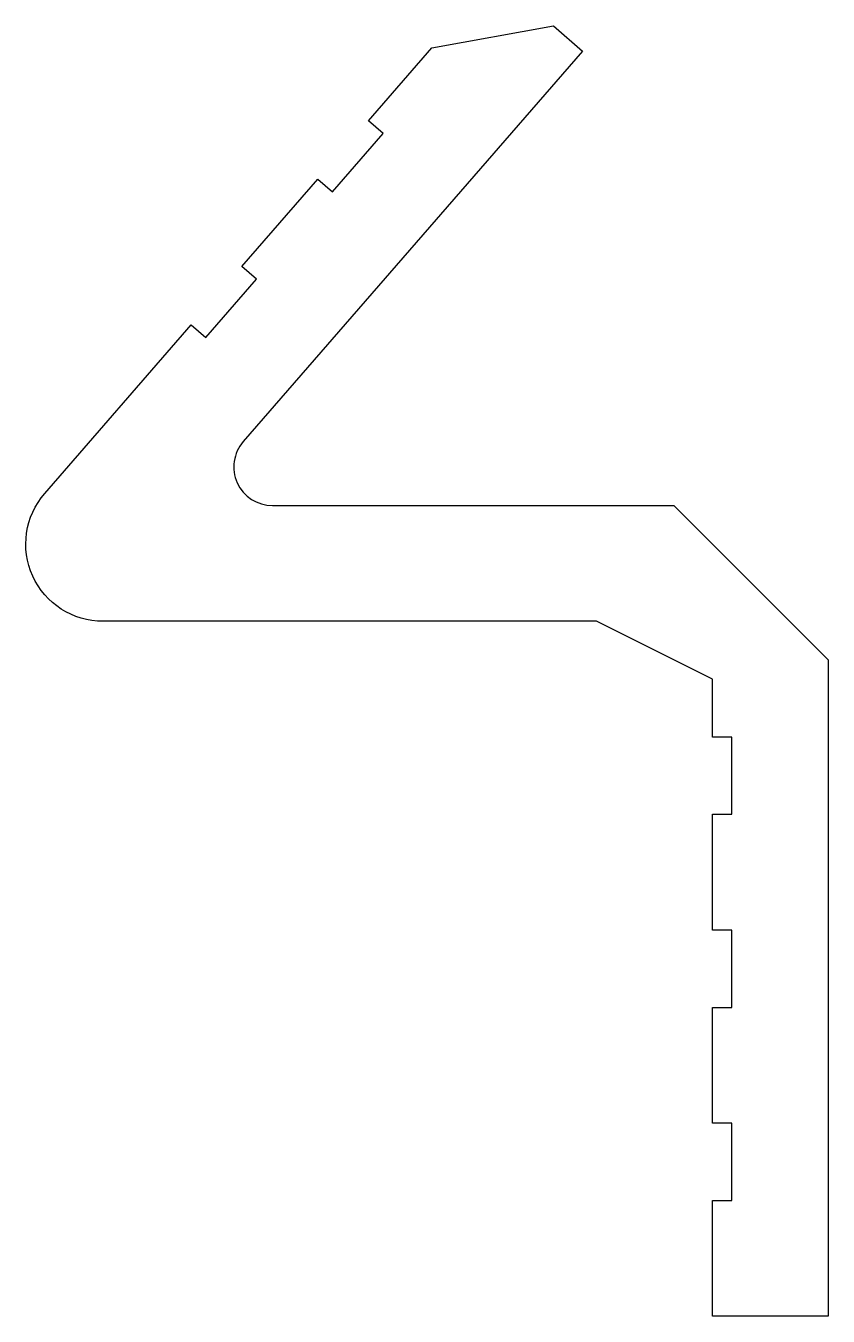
# Model space of a CAD drawing. Extents: x 256.9 to 277.6, y 239.2 to 272.6.
import ezdxf

# ---------------------------------------------------------------- set-up
doc = ezdxf.new("R2010")
doc.units = 0
doc.layers.add('ANA', color=220, linetype='CONTINUOUS')

msp = doc.modelspace()

# ---------------------------------------------------------------- linework, layer by layer
at = {"layer": 'ANA'}
msp.add_lwpolyline([(274.649, 249.152), (274.649, 252.152), (275.149, 252.152), (275.149, 254.152), (274.649, 254.152), (274.649, 255.652), (271.649, 257.152), (258.86, 257.152, -0.643222), (257.351, 260.464), (261.148, 264.833), (261.526, 264.505), (262.838, 266.014), (262.461, 266.342), (264.429, 268.606), (264.806, 268.278), (266.118, 269.788), (265.741, 270.116), (267.381, 272.003), (270.531, 272.577), (271.285, 271.921), (262.494, 261.808, 0.643222), (263.249, 260.152), (273.649, 260.152), (277.649, 256.152), (277.649, 239.152), (274.649, 239.152), (274.649, 242.152), (275.149, 242.152), (275.149, 244.152), (274.649, 244.152), (274.649, 247.152), (275.149, 247.152), (275.149, 249.152)], format="xyb", close=True, dxfattribs=at)

doc.saveas('drawing.dxf')
